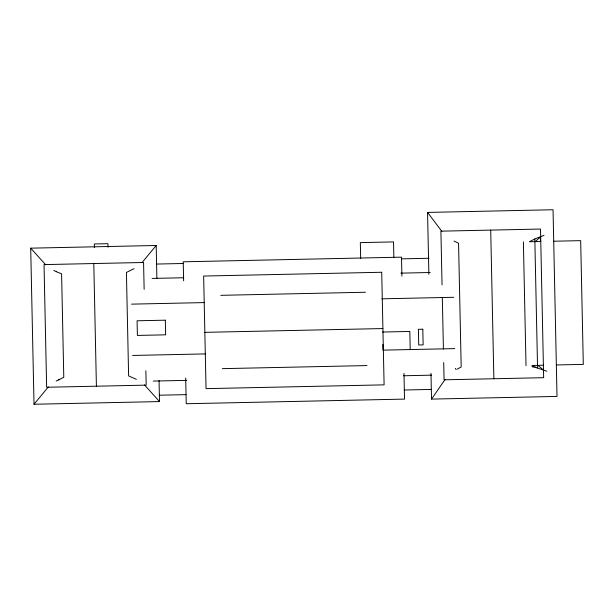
<?xml version="1.0" encoding="UTF-8"?>
<svg xmlns="http://www.w3.org/2000/svg" width="614" height="614" viewBox="0 0 614 614"><rect width="100%" height="100%" fill="white"/><g stroke="black" fill="none" stroke-linecap="round" stroke-linejoin="round"><path stroke-width="0.92" d="M543.989 235.346L534.817 238.976L537.557 368.009L546.874 371.247M428.871 274.351L427.559 212.421L553.045 209.75L557.013 396.429L431.527 399.1L445.012 379.552M141.88 262.792L156.186 245.493L30.7 248.163L34.016 404.25L159.502 401.579L159.057 380.55M34.016 404.25L48.329 386.943M53.832 270.406L56.281 271.695L56.641 271.288M535.17 241.617L540.151 237.227L540.742 241.502L529.375 241.747L534.817 238.976M134.021 268.702L126.415 272.455L128.618 375.906L136.369 379.337M56.189 381.041L63.787 377.288L61.592 273.829L56.281 271.695M456.724 369.382L461.183 366.98L458.558 243.251L453.999 241.033M553.713 241.225L580.675 240.657L583.3 364.386L556.345 364.962M156.493 264.058L183.271 263.49M401.502 258.855L429.086 258.271M152.103 278.418L183.739 277.743M400.85 273.13L430.153 272.509M220.756 295.326L365.437 292.249M131.542 304.137L204.416 302.587M381.793 298.818L453.708 297.291M204.846 332.343L382.906 328.559M382.568 332.036L409.822 331.453L410.206 349.558M132.639 355.452L205.529 353.91M454.797 348.614L382.952 350.141L382.829 344.423M222.314 368.646L366.995 365.576M543.375 365.238L532 365.476L537.557 368.009L531.901 366.688M153.323 381.079L186.71 380.365M403.575 375.76L431.565 375.162M159.279 395.209L186.057 394.641M404.288 390.005L430.921 389.437M537.803 365.353L542.96 369.536M58.568 379.652L58.952 380.035M30.7 248.163L45.735 264.834M144.474 384.901L159.502 401.579M427.559 212.421L441.865 231.371M455.35 368.316L455.657 369.214M523.381 241.87L526.014 365.606M490.709 230.104L493.863 378.754M442.049 284.865L440.906 231.163L540.504 229.045L543.659 377.694L444.068 379.805L443.699 362.544M442.318 297.329L443.415 349.12M430.974 373.373L431.527 399.1M401.909 276.177L401.51 257.159L183.225 261.802L183.632 280.813M403.981 373.396L404.526 399.1L186.242 403.736L185.697 378.032M393.858 257.596L393.528 241.908L360.334 242.614L360.671 258.302M156.186 245.493L156.892 278.518M144.144 289.317L143.569 262.485L44.031 264.603L46.633 387.257L146.178 385.139L145.871 370.764M108.01 247.265L107.934 243.689L94.326 243.981L94.402 247.549M93.796 263.544L96.406 386.198M381.708 272.263L203.648 276.047L206.043 388.639L384.103 384.855L381.708 272.263M165.335 320.186L137.083 320.784L137.398 335.428L165.65 334.83L165.335 320.186M422.8 329.219L418.395 329.311L418.733 344.991L423.138 344.899L422.8 329.219"/></g></svg>
